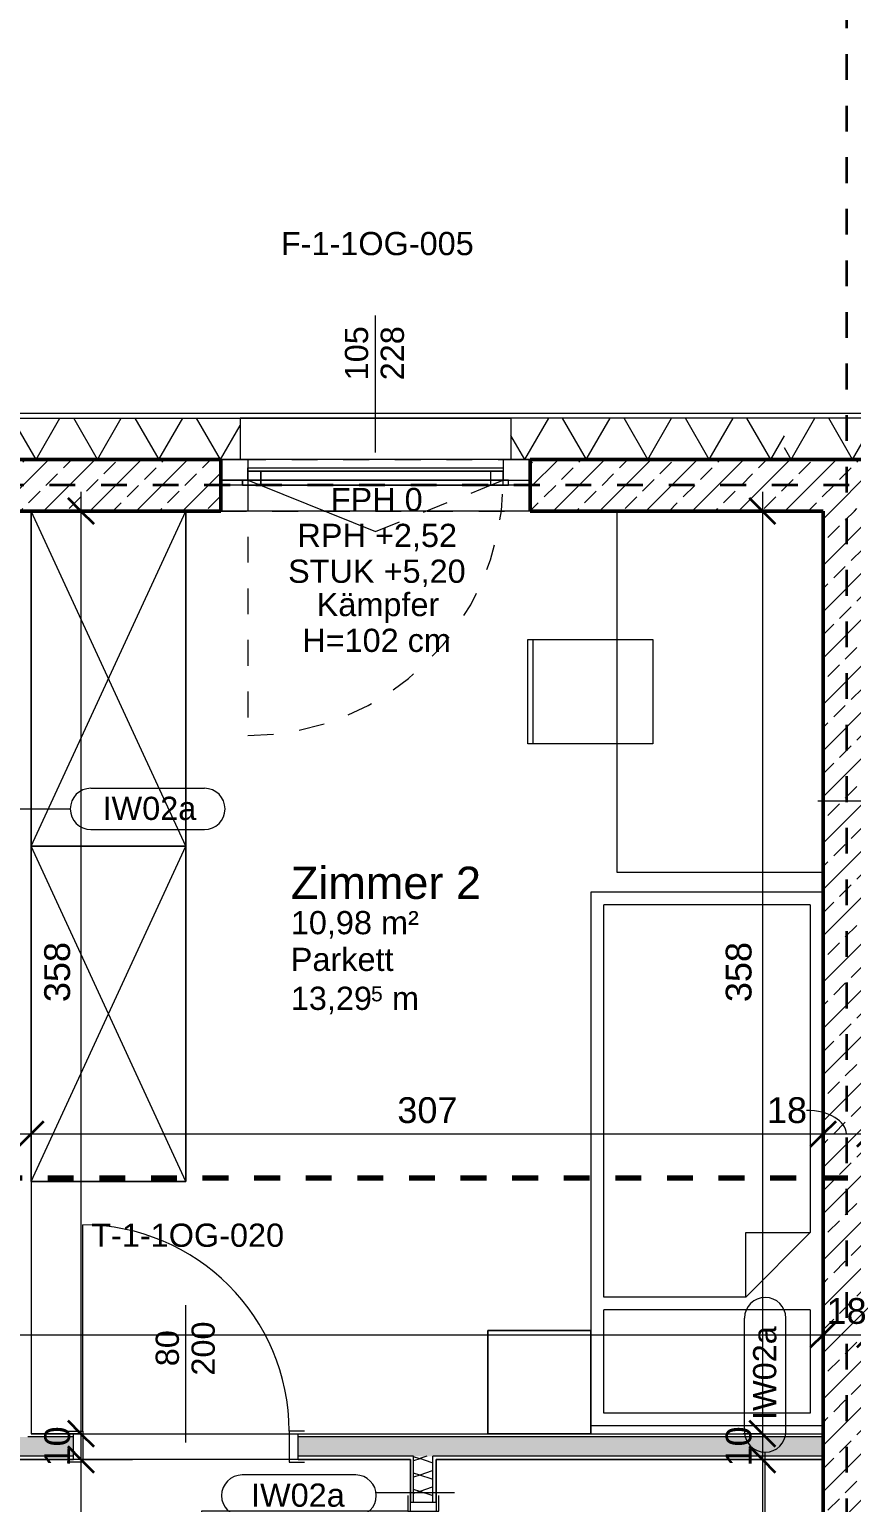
# Model space of a CAD drawing. Header units: metres. Extents: x 3.2 to 50, y 58.8 to 100.4.
# Drawn here: x 29.39 to 32.58, y 83.61 to 89.33 of the extents above; entities that cross this region are included whole.
import ezdxf

# ---------------------------------------------------------------- set-up
doc = ezdxf.new("R2010")
doc.units = ezdxf.units.M
for name, pattern in [('Achse', [0.009, 0.005, -0.002, 0, -0.002]), ('Strich Punkt Mittel', [0.015875, 0.00635, -0.004763, 0, -0.004763]), ('Verdeckt', [0.003, 0.002, -0.001]), ('Verdeckt Oben', [0.00225, 0.0015, -0.00075])]:
    doc.linetypes.add(name, pattern=pattern)
for name, color, linetype, lineweight in [('A-GLAZ', 151, 'Continuous', 18), ('A-GLAZ-IDEN_', 152, 'Continuous', 9), ('A_2D', 7, 'Continuous', 13), ('A_Bemassung-50_', 4, 'Continuous', 9), ('A_Bemassung_', 4, 'Continuous', 9), ('A_Beschriftung_', 7, 'Continuous', 9), ('A_Decken', 8, 'Continuous', 13), ('A_Fenster', 7, 'Continuous', 13), ('A_Moebel', 6, 'Continuous', 13), ('A_Raeume_', 7, 'Continuous', 5), ('A_Raeume_Beschriftung_', 7, 'Continuous', 9), ('A_Raster_', 1, 'Continuous', 9), ('A_Tueren', 31, 'Continuous', 13), ('A_Waende', 7, 'Continuous', 13), ('G-ANNO-SYMB_', 111, 'Continuous', 9)]:
    doc.layers.add(name, color=color, linetype=linetype, lineweight=lineweight)
doc.styles.add('Arial_2', font='arial.ttf', dxfattribs={"height": 0.09})
doc.styles.add('Arial_3', font='arial.ttf', dxfattribs={"height": 0.125})
doc.styles.add('Arial_4', font='arial.ttf', dxfattribs={"height": 0.05849})
doc.styles.add('Arial_5', font='arial.ttf', dxfattribs={"height": 0.1})
doc.dimstyles.new('WGA-Bemaßung', dxfattribs={"dimscale": 0.3048, "dimtxt": 0.102026, "dimasz": 0.328084, "dimexe": 0.246063, "dimexo": 0.0625, "dimgap": 0.04101, "dimtad": 1, "dimdec": 1, "dimlfac": 100, "dimrnd": 0.5, "dimdsep": 46, "dimtxsty": 'Arial_5', "dimblk1": 'OBLIQUE', "dimblk2": 'OBLIQUE', "dimsah": 1, "dimcen": 0.09, "dimdle": 0.246063, "dimazin": 2, "dimtfac": 1, "dimtdec": 4, "dimtix": 1, "dimtmove": 0, "dimatfit": 3, "dimfxl": 0.656168, "dimfxlon": 1, "dimtvp": 1, "dimtolj": 1, "dimtzin": 0, "dimarcsym": 2})
doc.dimstyles.new('WGA-Bemaßung_2', dxfattribs={"dimscale": 0.3048, "dimtxt": 0.102026, "dimasz": 0.328084, "dimexe": 0.246063, "dimexo": 0.0625, "dimgap": 0.04101, "dimtad": 1, "dimdec": 1, "dimlfac": 100, "dimrnd": 0.5, "dimdsep": 46, "dimtxsty": 'Arial_5', "dimblk1": 'OBLIQUE', "dimblk2": 'OBLIQUE', "dimsah": 1, "dimcen": 0.09, "dimdle": 0.246063, "dimazin": 2, "dimtfac": 1, "dimtdec": 4, "dimtix": 1, "dimtmove": 1, "dimatfit": 3, "dimfxl": 0.656168, "dimfxlon": 1, "dimtvp": 1, "dimtolj": 1, "dimtzin": 0, "dimarcsym": 2})
doc.dimstyles.new('WGA-Bemaßung_3', dxfattribs={"dimscale": 0.3048, "dimtxt": 0.102026, "dimasz": 0.328084, "dimexe": 0.246063, "dimexo": 0.0625, "dimgap": 0.04101, "dimtad": 1, "dimdec": 1, "dimlfac": 100, "dimrnd": 0.5, "dimdsep": 46, "dimtxsty": 'Arial_5', "dimblk1": 'OBLIQUE', "dimblk2": 'OBLIQUE', "dimsah": 1, "dimcen": 0.09, "dimdle": 0.246063, "dimazin": 2, "dimtfac": 1, "dimtdec": 4, "dimtix": 1, "dimtmove": 0, "dimatfit": 3, "dimfxl": 0.656168, "dimfxlon": 1, "dimtvp": 1, "dimtolj": 1, "dimtzin": 0, "dimarcsym": 2})
pattern_1 = [(45, (0, 0), (-0.08980256, 0.08980256), []), (45, (0.0898, 0), (-0.08980256, 0.08980256), [0.0635, -0.03175])]

# ---------------------------------------------------------------- blocks, each defined once
blk = doc.blocks.new('UZ_D1 - SL_0800x2000_Zimmertür_Stahlzarge_GK-7175508-263_PP_01OG_BT1')
at = {"layer": 'A_Tueren', "lineweight": 5}
for p, q in [((-0.4, 0.06), (-0.46, 0.06)), ((-0.4, -0.06), (-0.4, 0.06)), ((0.4, 0.06), (0.46, 0.06)), ((0.4, -0.06), (0.4, 0.06)), ((-0.46, -0.06), (-0.4, -0.06)), ((0.46, -0.06), (0.4, -0.06)), ((0.4, -0.06), (0.4, -0.86))]:
    blk.add_line(p, q, dxfattribs=at)
blk.add_arc((0.4, -0.06), 0.8, 180, 270, dxfattribs=at)
blk = doc.blocks.new('UZ_D1 - SL_0800x2000_Zimmertür_Stahlzarge_GK-7175678-263_PP_01OG_BT1')
at = {"layer": 'A_Tueren', "lineweight": 5}
for p, q in [((0.4, 0.06), (0.4, 0.86)), ((-0.46, 0.06), (-0.4, 0.06)), ((-0.4, 0.06), (-0.4, -0.06)), ((0.4, 0.06), (0.4, -0.06)), ((0.46, 0.06), (0.4, 0.06)), ((-0.4, -0.06), (-0.46, -0.06)), ((0.4, -0.06), (0.46, -0.06))]:
    blk.add_line(p, q, dxfattribs=at)
blk.add_arc((0.4, 0.06), 0.8, 90, 180, dxfattribs=at)
blk = doc.blocks.new('Moeb_Schrank - Schrank_2m_60cm-4268999-263_PP_01OG_BT1')
at = {"layer": 'A_Moebel', "color": 8}
for p, q in [((0, 0), (1.3, 0.6)), ((0, 0.6), (1.3, 0)), ((1.3, 0.6), (0, 0.6)), ((0, 0.6), (0, 0)), ((0, 0), (0, 0.6)), ((0, 0.6), (1.3, 0.6)), ((1.3, 0), (1.3, 0.6)), ((1.3, 0.6), (1.3, 0)), ((0, 0), (1.3, 0)), ((1.3, 0), (0, 0))]:
    blk.add_line(p, q, dxfattribs=at)
blk = doc.blocks.new('Moeb_Bett - Einzelbett 090x210-V20-263_PP_01OG_BT1')
at = {"layer": 'A_Moebel', "color": 8}
for p, q in [((0.45, -1.05), (0.45, 1.05)), ((0.4717, 1.05), (0.45, 1.05)), ((0.45, 1.05), (0.45, 0.65)), ((0.45, 0.65), (0.45, 1.05)), ((0.45, 1.05), (0.85, 1.05)), ((0.85, 0.65), (0.85, 1.05)), ((0.85, 1.05), (0.85, 0.65)), ((-0.45, 1.02), (0.45, 1.02)), ((-0.4, 0.97), (0.4, 0.97)), ((-0.4, 0.57), (-0.4, 0.97)), ((0.4, 0.97), (0.4, 0.57)), ((0.45, 0.65), (0.85, 0.65)), ((0.85, 0.65), (0.45, 0.65)), ((-0.4, 0.57), (0.4, 0.57)), ((-0.4, 0.27), (-0.15, 0.52)), ((-0.15, 0.52), (-0.15, 0.27)), ((-0.15, 0.52), (0.4, 0.52)), ((0.4, 0.52), (0.4, -1)), ((-0.15, 0.27), (-0.4, 0.27)), ((-0.4, -1), (-0.4, 0.27)), ((-0.4, -1), (0.4, -1)), ((-0.45, -1.05), (0.45, -1.05))]:
    blk.add_line(p, q, dxfattribs=at)
blk = doc.blocks.new('Moeb_Schreibtisch_variabel - 140 x 80-V21-263_PP_01OG_BT1')
at = {"layer": 'A_Moebel', "color": 8}
for p, q in [((-0.1866, -0.4), (-0.1866, 0.4)), ((-0.1866, -0.4), (-0.1866, 0.4)), ((-1.0891, -0.2599), (-0.6841, -0.2599)), ((-1.0891, -0.4), (-1.0891, -0.2599)), ((-0.6841, -0.2599), (-0.6841, -0.4)), ((-1.5866, -0.4), (-0.1866, -0.4)), ((-1.5866, -0.4), (-0.1866, -0.4)), ((-1.0891, -0.7452), (-1.0891, -0.4)), ((-0.6841, -0.4), (-0.6841, -0.7452)), ((-1.0891, -0.7255), (-0.6841, -0.7255)), ((-0.6841, -0.7452), (-1.0891, -0.7452))]:
    blk.add_line(p, q, dxfattribs=at)
blk = doc.blocks.new('Fens_1tlg_OL - DF_OL_DK_1120x2400-V27-263_PP_01OG_BT1')
at = {"layer": 'A-GLAZ'}
for p, q in [((-0.6, 0.1), (-0.495, 0.1)), ((-0.6, 0.02), (-0.6, 0.1)), ((0.525, 0.1), (-0.525, 0.1)), ((-0.495, 0.1), (-0.495, 0.02)), ((0.495, 0.1), (0.495, 0.02)), ((0.6, 0.1), (0.495, 0.1)), ((0.6, 0.02), (0.6, 0.1)), ((-0.6, 0.02), (-0.515, 0.02)), ((-0.495, 0.02), (-0.6, 0.02)), ((-0.515, 0.02), (-0.495, 0.02)), ((-0.495, 0.02), (-0.445, 0.02)), ((-0.445, 0.02), (0.445, 0.02)), ((0.445, 0.02), (0.495, 0.02)), ((0.495, 0.02), (0.515, 0.02)), ((0.495, 0.02), (0.6, 0.02)), ((0.515, 0.02), (0.6, 0.02))]:
    blk.add_line(p, q, dxfattribs=at)
at = {"layer": 'A_Fenster', "linetype": 'Verdeckt Oben', "lineweight": 5}
for p, q in [((-0.525, 0.26), (0.525, 0.26)), ((-0.525, 0.1), (0.525, 0.1)), ((-0.6, -0.1), (0.6, -0.1)), ((-0.6, -0.1), (0.6, -0.1))]:
    blk.add_line(p, q, dxfattribs=at)
at = {"layer": 'A_Fenster'}
for p, q in [((-0.495, 0.055), (-0.495, 0.067)), ((-0.495, 0.067), (0.495, 0.067)), ((-0.495, 0.067), (0.495, 0.067)), ((-0.495, 0.055), (-0.495, 0.067)), ((0.495, 0.067), (0.495, 0.055)), ((0.495, 0.067), (0.495, 0.055)), ((-0.6, 0.02), (-0.515, 0.02)), ((-0.515, 0.02), (-0.495, 0.02)), ((-0.495, 0.02), (-0.515, 0.02)), ((-0.515, 0.02), (0.515, 0.02)), ((-0.515, 0), (-0.515, 0.02)), ((-0.515, 0.02), (-0.515, 0)), ((-0.495, 0.02), (-0.495, 0.055)), ((-0.445, 0.055), (-0.495, 0.055)), ((0.495, 0.055), (-0.495, 0.055)), ((-0.495, 0.055), (-0.495, 0.02)), ((-0.495, 0.053), (-0.495, 0.055)), ((-0.495, 0.053), (-0.495, 0.055)), ((-0.445, 0.053), (-0.495, 0.053)), ((-0.445, 0.053), (-0.495, 0.053)), ((-0.495, 0.02), (-0.4455, 0)), ((-0.495, 0.02), (-0.445, 0.02)), ((-0.495, 0.02), (0.495, 0.02)), ((-0.445, 0.02), (-0.495, 0.02)), ((-0.495, 0.02), (-0.445, 0.02)), ((0.445, 0.055), (-0.445, 0.055)), ((-0.445, 0.055), (-0.445, 0)), ((0.445, 0.055), (-0.445, 0.055)), ((-0.445, 0.055), (0.445, 0.055)), ((-0.445, 0), (-0.445, 0.055)), ((0.445, 0.053), (-0.445, 0.053)), ((0.445, 0.053), (-0.445, 0.053)), ((-0.445, 0.02), (0.445, 0.02)), ((0.445, 0.02), (-0.445, 0.02)), ((-0.445, 0.02), (0.445, 0.02)), ((0.495, 0.055), (0.445, 0.055)), ((0.445, 0.055), (0.445, 0)), ((0.445, 0.055), (0.445, 0)), ((0.495, 0.053), (0.445, 0.053)), ((0.495, 0.053), (0.445, 0.053)), ((0.445, 0.02), (0.495, 0.02)), ((0.495, 0.02), (0.445, 0.02)), ((0.445, 0.02), (0.495, 0.02)), ((0.495, 0.02), (0.495, 0.055)), ((0.495, 0.02), (0.495, 0.055)), ((0.495, 0.055), (0.495, 0.053)), ((0.495, 0.055), (0.495, 0.053)), ((0.495, 0.02), (0.515, 0.02)), ((0.515, 0.02), (0.495, 0.02)), ((0.515, 0.02), (0.6, 0.02)), ((0.515, 0), (0.515, 0.02)), ((0.515, 0), (0.515, 0.02)), ((0.515, 0), (-0.515, 0)), ((-0.515, 0), (-0.445, 0)), ((-0.4455, 0), (0, -0.18)), ((0.445, 0), (-0.445, 0)), ((0.445, 0), (-0.445, 0)), ((-0.445, 0), (0.445, 0)), ((0.445, 0), (0.515, 0))]:
    blk.add_line(p, q, dxfattribs=at)
at = {"layer": 'A_Fenster', "linetype": 'Verdeckt', "lineweight": 5}
for p, q in [((-0.495, 0.02), (-0.495, 0)), ((0.4455, 0), (0.495, 0.02)), ((-0.495, 0), (-0.495, -0.97)), ((0, -0.18), (0.4455, 0))]:
    blk.add_line(p, q, dxfattribs=at)
for start, end in [(358.8397, 0), (270, 358.8397)]:
    blk.add_arc((-0.495, 0.02), 0.99, start, end, dxfattribs=at)
blk = doc.blocks.new('BS_Tuer_PP - oben-10002441-263_PP_01OG_BT1')
at = {"layer": 'A_Beschriftung_'}
blk.add_line((0, 0.00012), (0, 0.01076), dxfattribs=at)
blk = doc.blocks.new('BS_Fens_PP_Kämpfer - oben-10106766-263_PP_01OG_BT1')
at = {"layer": 'A-GLAZ-IDEN_'}
blk.add_line((0, 0.00012), (0, 0.01076), dxfattribs=at)
blk = doc.blocks.new('BS_Wand_Lollipop - rechts_oben-2026913-263_PP_01OG_BT1')
at = {"layer": 'A_Beschriftung_'}
for p, q in [((0.0046, 0.0016), (0.0134, 0.0016)), ((-0.003, 0), (0.003, 0)), ((0.0046, -0.0016), (0.0134, -0.0016))]:
    blk.add_line(p, q, dxfattribs=at)
for centre, start, end in [((0.0046, 0), 90, 270), ((0.0134, 0), 270, 90)]:
    blk.add_arc(centre, 0.0016, start, end, dxfattribs=at)
blk = doc.blocks.new('DIMBLOCK204-263_PP_01OG_BT1')
at = {"layer": 'A_Bemassung-50_', "lineweight": 35, "transparency": 16777216}
for p, q in [((32.2323, 87.458), (32.1823, 87.508)), ((32.2323, 87.458), (32.2823, 87.408)), ((32.2323, 83.8805), (32.1823, 83.9305)), ((32.2323, 83.8805), (32.2823, 83.8305))]:
    blk.add_line(p, q, dxfattribs=at)
at = {"layer": 'A_Bemassung-50_', "transparency": 16777216}
for p, q in [((32.2323, 87.533), (32.2323, 83.8805)), ((32.2323, 87.458), (32.1573, 87.458)), ((32.2323, 87.458), (32.4323, 87.458)), ((32.2323, 83.8805), (32.1573, 83.8805)), ((32.2323, 83.8805), (32.4323, 83.8805))]:
    blk.add_line(p, q, dxfattribs=at)
at = {"layer": 'A_Bemassung-50_', "color": 0, "transparency": 16777216, "insert": (32.09, 85.5539), "char_height": 0.1, "width": 0.276883, "attachment_point": 1, "rotation": 90, "line_spacing_factor": 0.941778, "style": 'Arial_5'}
blk.add_mtext('358', dxfattribs=at)
blk = doc.blocks.new('_Oblique')
at = {"color": 0, "linetype": 'ByBlock', "lineweight": -2}
blk.add_line((-0.5, -0.5), (0.5, 0.5), dxfattribs=at)
blk = doc.blocks.new('DIMBLOCK205-263_PP_01OG_BT1')
at = {"layer": 'A_Bemassung-50_', "lineweight": 35, "transparency": 16777216}
for p, q in [((32.2323, 83.8805), (32.1823, 83.9305)), ((32.2323, 83.8805), (32.2823, 83.8305)), ((32.2323, 83.7805), (32.1823, 83.8305)), ((32.2323, 83.7805), (32.2823, 83.7305))]:
    blk.add_line(p, q, dxfattribs=at)
at = {"layer": 'A_Bemassung-50_', "transparency": 16777216}
for p, q in [((32.2323, 83.8805), (32.1573, 83.8805)), ((32.2323, 83.8805), (32.2323, 83.7805)), ((32.2323, 83.8805), (32.4323, 83.8805)), ((32.2323, 83.7805), (32.1573, 83.7805)), ((32.2323, 83.7805), (32.4323, 83.7805))]:
    blk.add_line(p, q, dxfattribs=at)
at = {"layer": 'A_Bemassung-50_', "color": 0, "transparency": 16777216, "insert": (32.09, 83.7536), "char_height": 0.1, "width": 0.184588, "attachment_point": 1, "rotation": 90, "line_spacing_factor": 0.941778, "style": 'Arial_5'}
blk.add_mtext('10', dxfattribs=at)
blk = doc.blocks.new('DIMBLOCK206-263_PP_01OG_BT1')
at = {"layer": 'A_Bemassung-50_', "lineweight": 35, "transparency": 16777216}
for p, q in [((32.2323, 83.7805), (32.1823, 83.8305)), ((32.2323, 83.7805), (32.2823, 83.7305)), ((32.2323, 82.5805), (32.1823, 82.6305)), ((32.2323, 82.5805), (32.2823, 82.5305))]:
    blk.add_line(p, q, dxfattribs=at)
at = {"layer": 'A_Bemassung-50_', "transparency": 16777216}
for p, q in [((32.2323, 83.7805), (32.1573, 83.7805)), ((32.2323, 83.7805), (32.2323, 82.5805)), ((32.2323, 83.7805), (32.4323, 83.7805)), ((32.2323, 82.5805), (32.1573, 82.5805)), ((32.2323, 82.5805), (32.4323, 82.5805))]:
    blk.add_line(p, q, dxfattribs=at)
at = {"layer": 'A_Bemassung-50_', "color": 0, "transparency": 16777216, "insert": (32.09, 83.0651), "char_height": 0.1, "width": 0.276883, "attachment_point": 1, "rotation": 90, "line_spacing_factor": 0.941778, "style": 'Arial_5'}
blk.add_mtext('120', dxfattribs=at)
blk = doc.blocks.new('BS_Wand_Lollipop - links_unten-2026911-263_PP_01OG_BT1')
at = {"layer": 'A_Beschriftung_'}
for p, q in [((-0.00467, 0.00137), (-0.01347, 0.00137)), ((-0.00309, 0), (0.003, 0)), ((-0.00467, -0.00183), (-0.01347, -0.00183))]:
    blk.add_line(p, q, dxfattribs=at)
for centre, start, end in [((-0.01347, -0.00023), 90, 270), ((-0.00467, -0.00023), 270, 90)]:
    blk.add_arc(centre, 0.0016, start, end, dxfattribs=at)
blk = doc.blocks.new('DIMBLOCK295-263_PP_01OG_BT1')
at = {"layer": 'A_Bemassung-50_', "transparency": 16777216}
for p, q in [((29.2977, 85.0428), (29.2977, 85.2428)), ((29.3977, 85.0428), (29.3977, 85.2428)), ((29.2977, 85.0428), (29.3977, 85.0428)), ((29.2977, 85.0428), (29.2977, 84.9678)), ((29.3977, 85.0428), (29.3977, 84.9678))]:
    blk.add_line(p, q, dxfattribs=at)
at = {"layer": 'A_Bemassung-50_', "lineweight": 35, "transparency": 16777216}
for p, q in [((29.2977, 85.0428), (29.2477, 84.9928)), ((29.2977, 85.0428), (29.3477, 85.0928)), ((29.3977, 85.0428), (29.3477, 84.9928)), ((29.3977, 85.0428), (29.4477, 85.0928))]:
    blk.add_line(p, q, dxfattribs=at)
at = {"layer": 'A_Bemassung-50_', "transparency": 16777216}
blk.add_ellipse((29.2756, 85.0428), major_axis=(0, 0.091), ratio=0.791655, start_param=4.712389, end_param=6.283185, dxfattribs=at)
at = {"layer": 'A_Bemassung-50_', "color": 0, "transparency": 16777216, "insert": (29.1218, 85.1852), "char_height": 0.1, "width": 0.184588, "attachment_point": 1, "line_spacing_factor": 0.941778, "style": 'Arial_5'}
blk.add_mtext('10', dxfattribs=at)
blk = doc.blocks.new('DIMBLOCK296-263_PP_01OG_BT1')
at = {"layer": 'A_Bemassung-50_', "transparency": 16777216}
for p, q in [((29.3977, 85.0428), (29.3977, 85.2428)), ((32.4677, 85.0428), (32.4677, 85.2428)), ((29.3977, 85.0428), (32.4677, 85.0428)), ((29.3977, 85.0428), (29.3977, 84.9678)), ((32.4677, 85.0428), (32.4677, 84.9678))]:
    blk.add_line(p, q, dxfattribs=at)
at = {"layer": 'A_Bemassung-50_', "lineweight": 35, "transparency": 16777216}
for p, q in [((29.3977, 85.0428), (29.3477, 84.9928)), ((29.3977, 85.0428), (29.4477, 85.0928)), ((32.4677, 85.0428), (32.4177, 84.9928)), ((32.4677, 85.0428), (32.5177, 85.0928))]:
    blk.add_line(p, q, dxfattribs=at)
at = {"layer": 'A_Bemassung-50_', "color": 0, "transparency": 16777216, "insert": (30.8173, 85.1852), "char_height": 0.1, "width": 0.276883, "attachment_point": 1, "line_spacing_factor": 0.941778, "style": 'Arial_5'}
blk.add_mtext('307', dxfattribs=at)
blk = doc.blocks.new('DIMBLOCK297-263_PP_01OG_BT1')
at = {"layer": 'A_Bemassung-50_', "transparency": 16777216}
for p, q in [((32.4677, 85.0428), (32.4677, 85.2428)), ((32.6477, 85.0428), (32.6477, 85.2428)), ((32.4677, 85.0428), (32.6477, 85.0428)), ((32.4677, 85.0428), (32.4677, 84.9678)), ((32.6477, 85.0428), (32.6477, 84.9678))]:
    blk.add_line(p, q, dxfattribs=at)
at = {"layer": 'A_Bemassung-50_', "lineweight": 35, "transparency": 16777216}
for p, q in [((32.4677, 85.0428), (32.4177, 84.9928)), ((32.4677, 85.0428), (32.5177, 85.0928)), ((32.6477, 85.0428), (32.5977, 84.9928)), ((32.6477, 85.0428), (32.6977, 85.0928))]:
    blk.add_line(p, q, dxfattribs=at)
at = {"layer": 'A_Bemassung-50_', "transparency": 16777216}
blk.add_ellipse((32.4036, 85.0428), major_axis=(0.1541, 0), ratio=0.590579, start_param=0, end_param=1.570796, dxfattribs=at)
at = {"layer": 'A_Bemassung-50_', "color": 0, "transparency": 16777216, "insert": (32.2498, 85.1852), "char_height": 0.1, "width": 0.184588, "attachment_point": 1, "line_spacing_factor": 0.941778, "style": 'Arial_5'}
blk.add_mtext('18', dxfattribs=at)
blk = doc.blocks.new('DIMBLOCK417-263_PP_01OG_BT1')
at = {"layer": 'A_Bemassung-50_', "lineweight": 35, "transparency": 16777216}
for p, q in [((29.5908, 87.458), (29.5408, 87.508)), ((29.5908, 87.458), (29.6408, 87.408)), ((29.5908, 83.8805), (29.5408, 83.9305)), ((29.5908, 83.8805), (29.6408, 83.8305))]:
    blk.add_line(p, q, dxfattribs=at)
at = {"layer": 'A_Bemassung-50_', "transparency": 16777216}
for p, q in [((29.5908, 87.533), (29.5908, 83.8805)), ((29.5908, 87.458), (29.5158, 87.458)), ((29.5908, 87.458), (29.7908, 87.458)), ((29.5908, 83.8805), (29.5158, 83.8805)), ((29.5908, 83.8805), (29.7908, 83.8805))]:
    blk.add_line(p, q, dxfattribs=at)
at = {"layer": 'A_Bemassung-50_', "color": 0, "transparency": 16777216, "insert": (29.4485, 85.5539), "char_height": 0.1, "width": 0.276883, "attachment_point": 1, "rotation": 90, "line_spacing_factor": 0.941778, "style": 'Arial_5'}
blk.add_mtext('358', dxfattribs=at)
blk = doc.blocks.new('DIMBLOCK418-263_PP_01OG_BT1')
at = {"layer": 'A_Bemassung-50_', "lineweight": 35, "transparency": 16777216}
for p, q in [((29.5908, 83.8805), (29.5408, 83.9305)), ((29.5908, 83.8805), (29.6408, 83.8305)), ((29.5908, 83.7805), (29.5408, 83.8305)), ((29.5908, 83.7805), (29.6408, 83.7305))]:
    blk.add_line(p, q, dxfattribs=at)
at = {"layer": 'A_Bemassung-50_', "transparency": 16777216}
for p, q in [((29.5908, 83.8805), (29.5158, 83.8805)), ((29.5908, 83.8805), (29.5908, 83.7805)), ((29.5908, 83.8805), (29.7908, 83.8805)), ((29.5908, 83.7805), (29.5158, 83.7805)), ((29.5908, 83.7805), (29.7908, 83.7805))]:
    blk.add_line(p, q, dxfattribs=at)
at = {"layer": 'A_Bemassung-50_', "color": 0, "transparency": 16777216, "insert": (29.4485, 83.7536), "char_height": 0.1, "width": 0.184588, "attachment_point": 1, "rotation": 90, "line_spacing_factor": 0.941778, "style": 'Arial_5'}
blk.add_mtext('10', dxfattribs=at)
blk = doc.blocks.new('DIMBLOCK419-263_PP_01OG_BT1')
at = {"layer": 'A_Bemassung-50_', "lineweight": 35, "transparency": 16777216}
for p, q in [((29.5908, 83.7805), (29.5408, 83.8305)), ((29.5908, 83.7805), (29.6408, 83.7305)), ((29.5908, 83.1805), (29.5408, 83.2305)), ((29.5908, 83.1805), (29.6408, 83.1305))]:
    blk.add_line(p, q, dxfattribs=at)
at = {"layer": 'A_Bemassung-50_', "transparency": 16777216}
for p, q in [((29.5908, 83.7805), (29.5158, 83.7805)), ((29.5908, 83.7805), (29.5908, 83.1805)), ((29.5908, 83.7805), (29.7908, 83.7805)), ((29.5908, 83.1805), (29.5158, 83.1805)), ((29.5908, 83.1805), (29.7908, 83.1805))]:
    blk.add_line(p, q, dxfattribs=at)
at = {"layer": 'A_Bemassung-50_', "color": 0, "transparency": 16777216, "insert": (29.4485, 83.4036), "char_height": 0.1, "width": 0.184588, "attachment_point": 1, "rotation": 90, "line_spacing_factor": 0.941778, "style": 'Arial_5'}
blk.add_mtext('60', dxfattribs=at)
blk = doc.blocks.new('DIMBLOCK481-263_PP_01OG_BT1')
at = {"layer": 'A_Bemassung-50_', "transparency": 16777216}
for p, q in [((25.8702, 84.2642), (25.8702, 84.4642)), ((32.4677, 84.2642), (32.4677, 84.4642)), ((25.8702, 84.2642), (32.4677, 84.2642)), ((25.8702, 84.2642), (25.8702, 84.1892)), ((32.4677, 84.2642), (32.4677, 84.1892))]:
    blk.add_line(p, q, dxfattribs=at)
at = {"layer": 'A_Bemassung-50_', "lineweight": 35, "transparency": 16777216}
for p, q in [((25.8702, 84.2642), (25.9202, 84.3142)), ((32.4677, 84.2642), (32.5177, 84.3142)), ((25.8702, 84.2642), (25.8202, 84.2142)), ((32.4677, 84.2642), (32.4177, 84.2142))]:
    blk.add_line(p, q, dxfattribs=at)
at = {"layer": 'A_Bemassung-50_', "color": 0, "transparency": 16777216, "insert": (29.0536, 84.4065), "char_height": 0.1, "width": 0.276883, "attachment_point": 1, "line_spacing_factor": 0.941778, "style": 'Arial_5'}
blk.add_mtext('660', dxfattribs=at)
blk = doc.blocks.new('DIMBLOCK482-263_PP_01OG_BT1')
at = {"layer": 'A_Bemassung-50_', "transparency": 16777216}
for p, q in [((32.4677, 84.2642), (32.4677, 84.4642)), ((32.6477, 84.2642), (32.6477, 84.4642)), ((32.4677, 84.2642), (32.6477, 84.2642)), ((32.4677, 84.2642), (32.4677, 84.1892)), ((32.6477, 84.2642), (32.6477, 84.1892))]:
    blk.add_line(p, q, dxfattribs=at)
at = {"layer": 'A_Bemassung-50_', "lineweight": 35, "transparency": 16777216}
for p, q in [((32.4677, 84.2642), (32.5177, 84.3142)), ((32.6477, 84.2642), (32.6977, 84.3142)), ((32.4677, 84.2642), (32.4177, 84.2142)), ((32.6477, 84.2642), (32.5977, 84.2142))]:
    blk.add_line(p, q, dxfattribs=at)
at = {"layer": 'A_Bemassung-50_', "color": 0, "transparency": 16777216, "insert": (32.4808, 84.4065), "char_height": 0.1, "width": 0.184588, "attachment_point": 1, "line_spacing_factor": 0.941778, "style": 'Arial_5'}
blk.add_mtext('18', dxfattribs=at)

msp = doc.modelspace()

# ---------------------------------------------------------------- hatches: boundary and pattern name
at = {"layer": 'A_Waende', "lineweight": 5}
h = msp.add_hatch(dxfattribs=at)
h.set_pattern_fill('FP_137', color=250, angle=-180, style=0, pattern_type=2)
h.set_pattern_definition([(5e-13, (29.655, 87.658), (-2e-15, 0.20637), []), (60, (29.655, 87.658), (-0.17873, 0.10319), []), (120, (29.655, 87.658), (-0.178722, -0.103185), [])])
h.paths.add_polyline_path([(28.1277, 87.658), (30.2077, 87.658), (30.2077, 87.818), (28.0527, 87.818), (28.0527, 87.658)])
h = msp.add_hatch(dxfattribs=at)
h.set_pattern_fill('FP_10', color=250, angle=-180, style=0, pattern_type=2)
h.set_pattern_definition([(5e-13, (31.788, 87.658), (-2e-15, 0.20637), []), (60, (31.788, 87.658), (-0.17873, 0.10319), []), (120, (31.788, 87.658), (-0.17872, -0.103185), [])])
h.paths.add_polyline_path([(31.2577, 87.658), (32.3177, 87.658), (32.3177, 87.818), (31.2577, 87.818)])
h = msp.add_hatch(dxfattribs=at)
h.set_pattern_fill('FP_138', color=250, angle=-180, style=0, pattern_type=2)
h.set_pattern_definition([(5e-13, (33.535, 87.658), (-2e-15, 0.20637), []), (60, (33.535, 87.658), (-0.17873, 0.10319), []), (120, (33.535, 87.658), (-0.17872, -0.103185), [])])
h.paths.add_polyline_path([(32.4677, 87.658), (33.7027, 87.658), (33.7027, 87.818), (32.3177, 87.818), (32.3177, 87.658)])
h = msp.add_hatch(dxfattribs=at)
h.set_pattern_fill('FP_1', color=250, style=0, pattern_type=2)
h.set_pattern_definition(pattern_1)
h.paths.add_polyline_path([(29.3852, 87.458), (30.1327, 87.458), (30.1327, 87.658), (28.1277, 87.658), (28.1277, 87.458), (29.3102, 87.458)])
h.paths.add_polyline_path([(25.9015, 87.458), (26.9277, 87.458), (26.9277, 87.658), (25.7577, 87.658), (25.7577, 87.458), (25.89, 87.458)])
h.paths.add_polyline_path([(32.4677, 87.458), (32.6477, 87.458), (32.6477, 87.658), (31.3327, 87.658), (31.3327, 87.458), (32.0036, 87.458)])
h = msp.add_hatch(dxfattribs=at)
h.set_pattern_fill('FP_1', color=250, style=0, pattern_type=2)
h.set_pattern_definition(pattern_1)
h.paths.add_polyline_path([(32.4677, 80.3355), (32.6477, 80.3355), (32.6477, 87.458), (32.4677, 87.458), (32.4677, 80.3466)])
h = msp.add_hatch(dxfattribs=at)
h.set_pattern_fill('FP_60', color=250, angle=-135, style=0, pattern_type=2)
h.set_pattern_definition([(225, (29.16886, 83.88054), (-0.1270034, -0.2539998), [0.02245, -0.15715]), (225, (29.12149, 83.76953), (-0.1270034, -0.2539998), [0.02245, -0.15715]), (225, (29.10522, 83.88054), (-0.1270034, -0.2539998), [0.02245, -0.15715]), (225, (29.05785, 83.76953), (-0.1270034, -0.2539998), [0.02245, -0.15715]), (251.565, (29.153305, 83.864986), (-0.1270007, -0.50799766), [0.0502, -0.35141]), (251.565, (29.13775, 83.816902), (-0.1270007, -0.50799766), [0.0502, -0.35141]), (251.565, (29.089666, 83.864986), (-0.1270007, -0.50799766), [0.0502, -0.35141]), (251.565, (29.07411, 83.816902), (-0.1270007, -0.50799766), [0.0502, -0.35141]), (315, (29.1526, 83.76953), (-0.1270034, 0.2539998), [0.02245, -0.15715]), (315, (29.10522, 83.88054), (-0.1270034, 0.2539998), [0.02245, -0.15715]), (315, (29.08967, 83.76882), (-0.1270034, 0.2539998), [0.02245, -0.15715]), (315, (29.04158, 83.88054), (-0.1270034, 0.2539998), [0.02245, -0.15715]), (288.435, (29.13775, 83.816902), (-0.1270007, 0.50799766), [0.0502, -0.35141]), (288.435, (29.121486, 83.86428), (-0.1270007, 0.50799766), [0.0502, -0.35141]), (288.435, (29.07411, 83.816902), (-0.1270007, 0.50799766), [0.0502, -0.35141]), (288.435, (29.057846, 83.86428), (-0.1270007, 0.50799766), [0.0502, -0.35141])])
h.paths.add_polyline_path([(25.89, 83.793), (26.4577, 83.793), (26.4577, 83.868), (25.8702, 83.868), (25.8702, 83.793)])
h.paths.add_polyline_path([(28.718, 83.793), (29.5627, 83.793), (29.5627, 83.868), (27.3277, 83.868), (27.3277, 83.793), (28.1277, 83.793)])
h.paths.add_polyline_path([(31.1722, 83.793), (32.4677, 83.793), (32.4677, 83.868), (30.4327, 83.868), (30.4327, 83.793), (30.9677, 83.793)])
h = msp.add_hatch(dxfattribs=at)
h.set_pattern_fill('FP_71', color=250, angle=45, style=0, pattern_type=2)
h.set_pattern_definition([(135, (30.96774, 83.18051), (-0.254, 0.127003), [0.02245, -0.15715]), (135, (30.85673, 83.22788), (-0.254, 0.127003), [0.02245, -0.15715]), (135, (30.96774, 83.24415), (-0.254, 0.127003), [0.02245, -0.15715]), (135, (30.85673, 83.29152), (-0.254, 0.127003), [0.02245, -0.15715]), (161.565, (30.952185, 83.196063), (-0.5079977, 0.1270007), [0.0502, -0.35141]), (161.565, (30.9041, 83.21162), (-0.5079977, 0.1270007), [0.0502, -0.35141]), (161.565, (30.952185, 83.259702), (-0.5079977, 0.1270007), [0.0502, -0.35141]), (161.565, (30.9041, 83.27526), (-0.5079977, 0.1270007), [0.0502, -0.35141]), (225, (30.85673, 83.19677), (0.254, 0.127003), [0.02245, -0.15715]), (225, (30.96774, 83.24415), (0.254, 0.127003), [0.02245, -0.15715]), (225, (30.85602, 83.2597), (0.254, 0.127003), [0.02245, -0.15715]), (225, (30.96774, 83.307785), (0.254, 0.127003), [0.02245, -0.15715]), (198.435, (30.9041, 83.21162), (0.5079977, 0.1270007), [0.0502, -0.35141]), (198.435, (30.95148, 83.227882), (0.5079977, 0.1270007), [0.0502, -0.35141]), (198.435, (30.9041, 83.27526), (0.5079977, 0.1270007), [0.0502, -0.35141]), (198.435, (30.95148, 83.29152), (0.5079977, 0.1270007), [0.0502, -0.35141])])
h.paths.add_polyline_path([(30.8802, 82.568), (30.9552, 82.568), (30.9552, 82.7455), (30.8802, 82.7455), (30.8802, 82.5805)])
h.paths.add_polyline_path([(30.9552, 83.6155), (30.9552, 83.793), (30.8802, 83.793), (30.8802, 83.6155)])

# ---------------------------------------------------------------- linework, layer by layer
at = {"layer": 'A_2D', "lineweight": 5}
msp.add_line((31.2577, 87.818), (30.2077, 87.818), dxfattribs=at)
at = {"layer": 'A_Decken'}
for p, q in [((31.3327, 87.558), (30.1327, 87.558)), ((30.4327, 83.8805), (32.4677, 83.8805))]:
    msp.add_line(p, q, dxfattribs=at)
at = {"layer": 'A_Raeume_', "flags": 128}
for points in [[(32.4677, 83.8805), (32.4677, 87.458), (29.3977, 87.458), (29.3977, 83.8805), (30.9177, 83.8805)], [(25.8718, 83.7805), (25.8702, 83.7805), (25.6577, 83.7805), (25.6577, 82.5805), (25.7202, 82.5805), (27.6197, 82.5805), (27.7727, 82.5805), (29.0433, 82.5805), (30.8677, 82.5805), (30.8677, 83.7805), (29.3477, 83.7805)], [(32.4677, 82.5805), (32.4677, 83.7805), (30.9677, 83.7805), (30.9677, 82.5805), (32.4177, 82.5805)]]:
    msp.add_lwpolyline(points, close=True, dxfattribs=at)
at = {"layer": 'A_Raster_', "linetype": 'Strich Punkt Mittel', "lineweight": 35}
for p, q in [((32.5577, 94.2296), (32.5577, 59.9489)), ((48.169, 87.558), (3.5722, 87.558))]:
    msp.add_line(p, q, dxfattribs=at)
at = {"layer": 'A_Waende'}
for p, q in [((25.5977, 87.838), (42.3027, 87.838)), ((30.2077, 87.818), (31.2577, 87.818)), ((31.2577, 87.658), (30.2077, 87.658)), ((29.3977, 87.458), (29.3977, 83.8805)), ((29.5627, 83.868), (29.3852, 83.868)), ((29.5627, 83.8805), (29.3977, 83.8805)), ((29.5627, 83.868), (29.5627, 83.8805)), ((30.4327, 83.868), (30.4327, 83.8805)), ((32.4677, 83.868), (30.4327, 83.868)), ((29.5627, 83.793), (27.3277, 83.793)), ((29.5627, 83.7805), (29.5627, 83.793)), ((30.4327, 83.7805), (30.4327, 83.793)), ((30.8802, 83.793), (30.4327, 83.793)), ((30.8802, 83.6155), (30.8802, 83.793)), ((32.4677, 83.793), (30.9552, 83.793)), ((30.9552, 83.6155), (30.9552, 83.793)), ((27.3277, 83.7805), (29.5627, 83.7805)), ((30.4327, 83.7805), (30.8677, 83.7805)), ((30.8677, 83.7805), (30.8677, 83.6155)), ((30.9677, 83.7805), (32.4677, 83.7805)), ((30.9677, 83.6155), (30.9677, 83.7805)), ((30.8677, 83.6155), (30.8802, 83.6155)), ((30.9552, 83.6155), (30.9677, 83.6155))]:
    msp.add_line(p, q, dxfattribs=at)
at = {"layer": 'A_Waende', "color": 250, "lineweight": 5}
for p, q in [((28.0527, 87.818), (30.2077, 87.818)), ((30.2077, 87.818), (30.2077, 87.658)), ((31.2577, 87.818), (31.2577, 87.658)), ((33.7027, 87.818), (31.2577, 87.818)), ((30.2077, 87.658), (28.0527, 87.658)), ((31.2577, 87.658), (31.3327, 87.658)), ((29.5627, 83.793), (29.5627, 83.868)), ((30.4327, 83.793), (30.4327, 83.868)), ((30.8802, 83.6155), (30.9552, 83.6155))]:
    msp.add_line(p, q, dxfattribs=at)
at = {"layer": 'A_Waende', "color": 10, "lineweight": 50}
for p, q in [((30.1327, 87.658), (28.1277, 87.658)), ((30.1327, 87.658), (30.1327, 87.458)), ((31.3327, 87.658), (31.3327, 87.458)), ((31.3327, 87.658), (33.6277, 87.658)), ((28.1277, 87.458), (30.1327, 87.458)), ((32.4677, 87.458), (31.3327, 87.458)), ((32.4677, 80.3355), (32.4677, 87.458))]:
    msp.add_line(p, q, dxfattribs=at)
at = {"layer": 'G-ANNO-SYMB_', "linetype": 'Achse', "lineweight": 70}
msp.add_line((4.4627, 84.8728), (45.4525, 84.8728), dxfattribs=at)

# ---------------------------------------------------------------- block references
at = {"layer": 'A-GLAZ'}
msp.add_blockref('Fens_1tlg_OL - DF_OL_DK_1120x2400-V27-263_PP_01OG_BT1', (30.7327, 87.558), dxfattribs=at)
at = {"layer": 'A-GLAZ-IDEN_', "xscale": 49.99999999999998, "yscale": 49.99999999999998, "zscale": 49.99999999999998}
msp.add_blockref('BS_Fens_PP_Kämpfer - oben-10106766-263_PP_01OG_BT1', (30.7327, 87.6784), dxfattribs=at)
at = {"layer": 'A_Beschriftung_', "xscale": 49.99999999999998, "yscale": 49.99999999999998, "zscale": 49.99999999999998}
for name, p in [('BS_Wand_Lollipop - rechts_oben-2026913-263_PP_01OG_BT1', (32.5974, 86.3346)), ('BS_Wand_Lollipop - rechts_oben-2026913-263_PP_01OG_BT1', (29.3995, 86.3031)), ('BS_Tuer_PP - oben-10002441-263_PP_01OG_BT1', (29.9977, 83.8405)), ('BS_Wand_Lollipop - links_unten-2026911-263_PP_01OG_BT1', (30.8893, 83.6521))]:
    msp.add_blockref(name, p, dxfattribs=at)
at = {"layer": 'A_Beschriftung_', "xscale": 49.99999999999998, "yscale": 49.99999999999998, "zscale": 49.99999999999998, "rotation": 89.99999999999991}
msp.add_blockref('BS_Wand_Lollipop - rechts_oben-2026913-263_PP_01OG_BT1', (32.2431, 83.6589), dxfattribs=at)
at = {"layer": 'A_Moebel', "color": 8}
for name, p, rotation in [('Moeb_Schrank - Schrank_2m_60cm-4268999-263_PP_01OG_BT1', (29.9977, 86.158), 90.00000000000007), ('Moeb_Schreibtisch_variabel - 140 x 80-V21-263_PP_01OG_BT1', (32.0677, 85.8714), 269.9999999999994), ('Moeb_Schrank - Schrank_2m_60cm-4268999-263_PP_01OG_BT1', (29.9977, 84.858), 90.00000000000007), ('Moeb_Bett - Einzelbett 090x210-V20-263_PP_01OG_BT1', (32.0177, 84.9305), 180)]:
    msp.add_blockref(name, p, dxfattribs=dict(at, rotation=rotation))
at = {"layer": 'A_Tueren'}
for name, p, rotation in [('UZ_D1 - SL_0800x2000_Zimmertür_Stahlzarge_GK-7175508-263_PP_01OG_BT1', (29.9977, 83.8305), 180), ('UZ_D1 - SL_0800x2000_Zimmertür_Stahlzarge_GK-7175678-263_PP_01OG_BT1', (30.9177, 83.1805), 89.9999999999989)]:
    msp.add_blockref(name, p, dxfattribs=dict(at, rotation=rotation))

# ---------------------------------------------------------------- texts
at = {"layer": 'A-GLAZ-IDEN_', "char_height": 0.09, "attachment_point": 1, "style": 'Arial_2'}
for s, insert, width in [('F-1-1OG-005', (30.3658, 88.54), 0.889873), ('FPH 0', (30.5591, 87.5474), 0.424894), ('RPH +2,52', (30.4301, 87.4085), 0.737552), ('STUK +5,20', (30.3938, 87.2696), 0.82173), ('Kämpfer', (30.5047, 87.1405), 0.557173), ('H=102 cm', (30.4485, 87.0016), 0.689451)]:
    msp.add_mtext(s, dxfattribs=dict(at, insert=insert, width=width))
at = {"layer": 'A-GLAZ-IDEN_', "char_height": 0.09, "width": 0.252532, "attachment_point": 1, "rotation": 90, "style": 'Arial_2'}
for s, insert in [('105', (30.6139, 87.9648)), ('228', (30.7528, 87.9648))]:
    msp.add_mtext(s, dxfattribs=dict(at, insert=insert))
at = {"layer": 'A_Beschriftung_', "char_height": 0.09, "attachment_point": 1, "style": 'Arial_2'}
for s, insert, width in [('IW02a', (29.6747, 86.3502), 0.43692), ('T-1-1OG-020', (29.6308, 84.6952), 0.889873), ('IW02a', (30.2502, 83.6875), 0.43692)]:
    msp.add_mtext(s, dxfattribs=dict(at, insert=insert, width=width))
at = {"layer": 'A_Beschriftung_', "char_height": 0.09, "attachment_point": 1, "rotation": 90, "style": 'Arial_2'}
for s, insert, width in [('200', (30.0195, 84.1059), 0.252532), ('80', (29.8806, 84.1422), 0.168354), ('IW02a', (32.196, 83.934), 0.43692)]:
    msp.add_mtext(s, dxfattribs=dict(at, insert=insert, width=width))
at = {"layer": 'A_Raeume_Beschriftung_', "attachment_point": 1}
for s, insert, char_height, width, style in [('Zimmer 2', (30.4043, 86.0791), 0.125, 0.89789, 'Arial_3'), ('10,98 m²', (30.4043, 85.9071), 0.09, 0.58924, 'Arial_2'), ('Parkett', (30.4043, 85.7646), 0.09, 0.464979, 'Arial_2'), ('13,29', (30.4043, 85.6137), 0.09, 0.376793, 'Arial_2'), ('5', (30.7152, 85.6155), 0.0585, 0.056118, 'Arial_4'), (' m', (30.7615, 85.6137), 0.09, 0.164346, 'Arial_2')]:
    msp.add_mtext(s, dxfattribs=dict(at, insert=insert, char_height=char_height, width=width, style=style))

# ---------------------------------------------------------------- dimensions: what is measured, and where the dimension line sits
at = {"layer": 'A_Bemassung_'}
for base, p1, p2, dimstyle, override, picture, middle in [((29.5908380972, 83.8804984321), (29.7908380972, 87.4579984321), (29.7908380972, 83.8804984321), 'WGA-Bemaßung_3', {"dimpost": '<>', "dimfxl": 3.5775}, 'DIMBLOCK417-263_PP_01OG_BT1', (29.5272466918, 85.6692484321)), ((32.2323292862, 83.8804984321), (32.4323292862, 87.4579984321), (32.4323292862, 83.8804984321), 'WGA-Bemaßung', {"dimpost": '<>', "dimfxl": 3.5775}, 'DIMBLOCK204-263_PP_01OG_BT1', (32.1687378808, 85.6692484321)), ((29.5908, 83.7805), (29.7908, 83.8805), (29.7908, 83.7805), 'WGA-Bemaßung_3', {"dimpost": '<>', "dimfxl": 0.1}, 'DIMBLOCK418-263_PP_01OG_BT1', (29.5273, 83.8305)), ((32.2323, 83.7805), (32.4323, 83.8805), (32.4323, 83.7805), 'WGA-Bemaßung', {"dimpost": '<>', "dimfxl": 0.1}, 'DIMBLOCK205-263_PP_01OG_BT1', (32.1688, 83.8305)), ((29.5908, 83.1805), (29.7908, 83.7805), (29.7908, 83.1805), 'WGA-Bemaßung_3', {"dimpost": '<>', "dimfxl": 0.6}, 'DIMBLOCK419-263_PP_01OG_BT1', (29.5273, 83.4805)), ((32.2323, 82.5805), (32.4323, 83.7805), (32.4323, 82.5805), 'WGA-Bemaßung', {"dimpost": '<>', "dimfxl": 1.2}, 'DIMBLOCK206-263_PP_01OG_BT1', (32.1688, 83.1805))]:
    dim = msp.add_linear_dim(base=base, p1=p1, p2=p2, angle=90, dimstyle=dimstyle, override=override, dxfattribs=at)
    dim.commit()
    dim.dimension.update_dxf_attribs({"geometry": picture, "text_midpoint": middle})
for base, p1, p2, override, picture, middle in [((29.3977, 85.0428), (29.2977, 85.2428), (29.3977, 85.2428), {"dimpost": '<>', "dimfxl": 0.1}, 'DIMBLOCK295-263_PP_01OG_BT1', (29.2141, 85.1185)), ((32.6477, 85.0428), (32.4677, 85.2428), (32.6477, 85.2428), {"dimpost": '<>', "dimfxl": 0.18}, 'DIMBLOCK297-263_PP_01OG_BT1', (32.3421, 85.1185))]:
    dim = msp.add_linear_dim(base=base, p1=p1, p2=p2, dimstyle='WGA-Bemaßung_2', override=override, dxfattribs=at)
    dim.commit()
    dim.dimension.update_dxf_attribs({"geometry": picture, "text_midpoint": middle, "dimtype": 160})
for base, p1, p2, dimstyle, override, picture, middle in [((32.4677, 85.0428), (29.3977, 85.2428), (32.4677, 85.2428), 'WGA-Bemaßung', {"dimpost": '<>', "dimfxl": 3.07}, 'DIMBLOCK296-263_PP_01OG_BT1', (30.9327, 85.1064)), ((32.4676682485, 84.2642000686), (25.8701682485, 84.4642000686), (32.4676682485, 84.4642000686), 'WGA-Bemaßung_3', {"dimpost": '<>', "dimfxl": 6.5975}, 'DIMBLOCK481-263_PP_01OG_BT1', (29.1689182485, 84.3277573676)), ((32.6477, 84.2642), (32.4677, 84.4642), (32.6477, 84.4642), 'WGA-Bemaßung_3', {"dimpost": '<>', "dimfxl": 0.18}, 'DIMBLOCK482-263_PP_01OG_BT1', (32.5577, 84.3278))]:
    dim = msp.add_linear_dim(base=base, p1=p1, p2=p2, dimstyle=dimstyle, override=override, dxfattribs=at)
    dim.commit()
    dim.dimension.update_dxf_attribs({"geometry": picture, "text_midpoint": middle})

doc.saveas('drawing.dxf')
